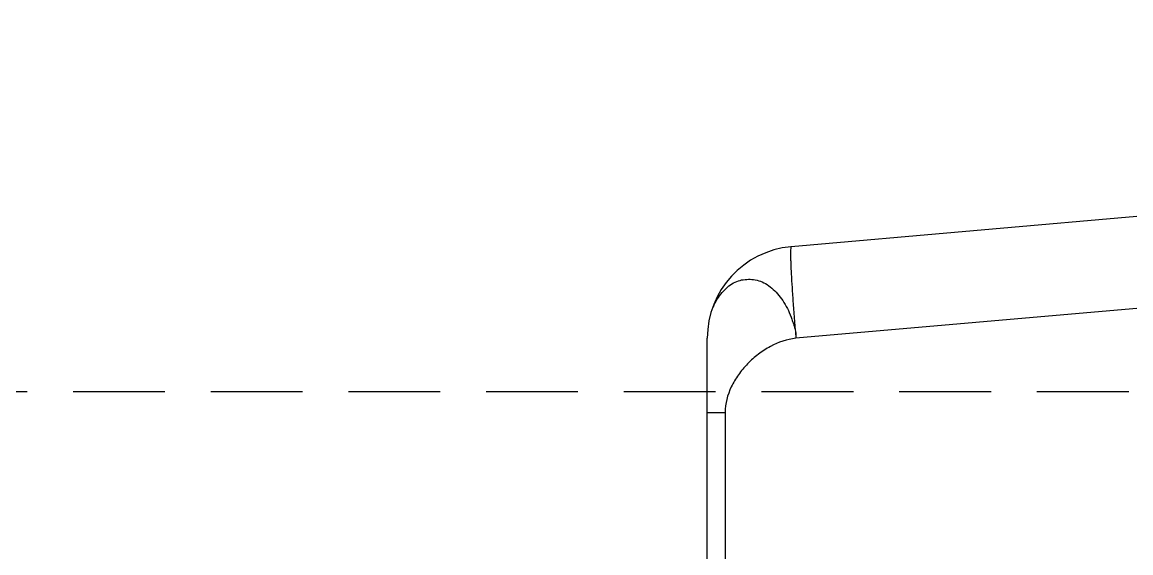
# Model space of a CAD drawing. Header units: millimetres. Extents: x 23075 to 24509, y -21593 to -20579.
# Drawn here: x 23833.09 to 23845.17, y -20789.64 to -20783.86 of the extents above; entities that cross this region are included whole.
import ezdxf

# ---------------------------------------------------------------- set-up
doc = ezdxf.new("R2010")
doc.units = ezdxf.units.MM
doc.header["$LTSCALE"] = 8
doc.linetypes.add('HIDDEN2', pattern=[0.1875, 0.125, -0.0625])
doc.layers.add('SLIDE', color=6, linetype='Continuous')

msp = doc.modelspace()

# ---------------------------------------------------------------- linework, layer by layer
at = {"linetype": 'HIDDEN2'}
msp.add_lwpolyline([(23832.147, -20787.88), (23846.147, -20787.88, -0.414214), (23854.147, -20795.88), (23854.147, -20819.88, -0.414214), (23846.147, -20827.88), (23832.147, -20827.88, -0.414214), (23824.147, -20819.88), (23824.147, -20795.88, -0.414214)], format="xyb", close=True, dxfattribs=at)
at = {"layer": 'SLIDE'}
for p, q in [((23869.418, -20783.86), (23841.469, -20786.305)), ((23846.226, -20786.89), (23841.522, -20787.301)), ((23840.556, -20790.94), (23840.556, -20787.301)), ((23840.556, -20788.109), (23840.75, -20788.109)), ((23840.75, -20788.109), (23840.75, -20791.293))]:
    msp.add_line(p, q, dxfattribs=at)
msp.add_arc((23841.556, -20787.301), 1, 95, 180, dxfattribs=at)
for points, knots in [([(23841.469, -20786.305), (23841.467, -20786.305), (23841.465, -20786.314), (23841.464, -20786.327), (23841.463, -20786.352), (23841.463, -20786.385), (23841.463, -20786.427), (23841.465, -20786.477), (23841.467, -20786.535), (23841.472, -20786.627), (23841.479, -20786.756), (23841.491, -20786.926), (23841.505, -20787.11), (23841.516, -20787.237), (23841.522, -20787.301)], [0, 0, 0, 0, 0.005887, 0.020629, 0.044633, 0.077746, 0.119696, 0.170082, 0.228444, 0.294212, 0.445422, 0.617945, 0.80519, 1, 1, 1, 1]), ([(23840.623, -20786.957), (23840.647, -20786.902), (23840.707, -20786.802), (23840.814, -20786.707), (23840.911, -20786.668), (23840.986, -20786.657), (23841.061, -20786.66), (23841.137, -20786.678), (23841.21, -20786.715), (23841.278, -20786.768), (23841.338, -20786.834), (23841.394, -20786.911), (23841.442, -20786.998), (23841.472, -20787.078), (23841.494, -20787.144), (23841.515, -20787.212), (23841.524, -20787.266), (23841.522, -20787.301)], [0, 0, 0, 0, 0.128605, 0.244137, 0.297253, 0.349177, 0.402381, 0.457313, 0.514435, 0.574471, 0.638168, 0.705652, 0.775845, 0.848689, 0.88635, 0.924545, 1, 1, 1, 1]), ([(23841.522, -20787.301), (23841.425, -20787.311), (23841.279, -20787.362), (23841.11, -20787.472), (23840.993, -20787.575), (23840.892, -20787.695), (23840.79, -20787.866), (23840.75, -20788.013), (23840.75, -20788.109)], [0, 0, 0, 0, 0.243576, 0.372536, 0.50331, 0.633373, 0.76043, 1, 1, 1, 1])]:
    msp.add_open_spline(points, degree=3, knots=knots, dxfattribs=at)

doc.saveas('drawing.dxf')
